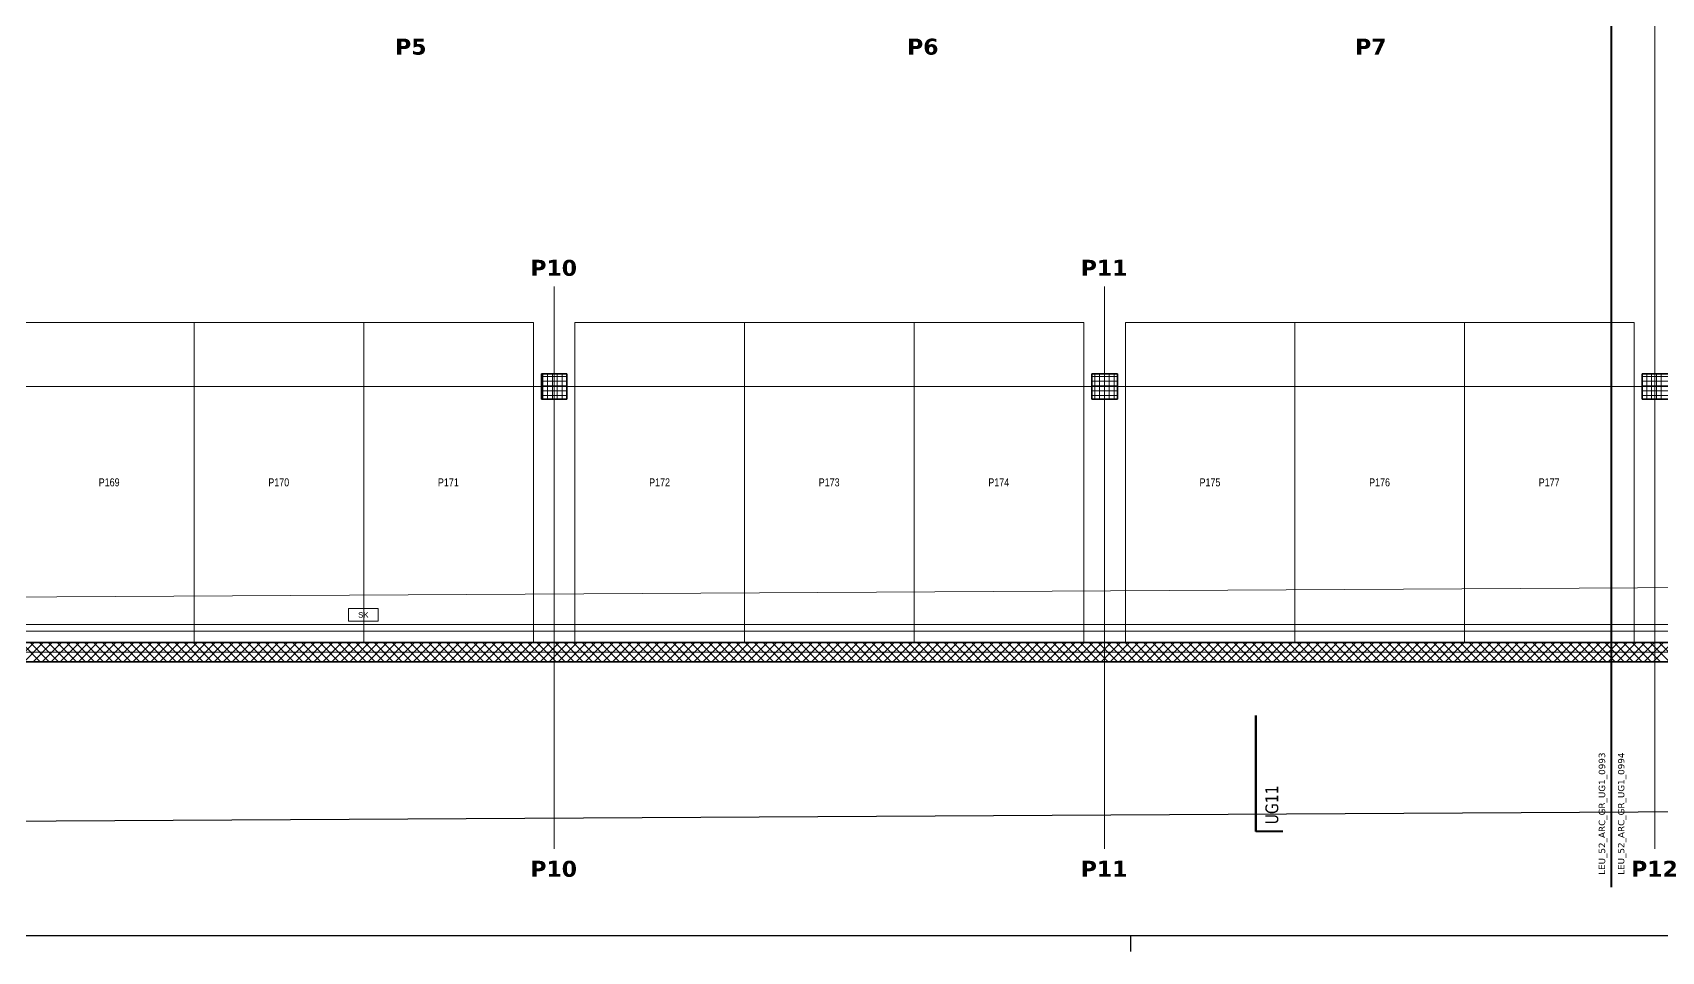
# Model space of a CAD drawing. Extents: x -1907 to 937, y -179 to 966.
# Drawn here: x -1411 to -902, y -179 to 108 of the extents above; entities that cross this region are included whole.
import ezdxf
from ezdxf.lldxf.tags import DXFTag

# ---------------------------------------------------------------- set-up
doc = ezdxf.new("R2010")
doc.units = 0
doc.layers.get('0').update_dxf_attribs({"lineweight": 13})
for name, color, linetype, lineweight, true_color in [('A-____-MATC-OTLN', 7, 'Strichpunkt - Mittel', 40, 0x0080ff), ('A-DETL-____-OTLN', 5, 'Continuous', 9, 0x0000ff), ('C-PROP-LINE-OTLN', 7, '_Grundgrenze_', 25, 0x800000), ('EL01_WAN_Schlaufkasten', 1, 'Continuous', 13, 0xff0000), ('G-____-____-SYMB', 7, 'Strichpunkt - Weit', 5, 0x008080), ('S-GRID-____-IDEN', 7, 'Continuous', 9, 0x5555aa)]:
    doc.layers.add(name, color=color, linetype=linetype, lineweight=lineweight, true_color=true_color)
for name, color, linetype, lineweight in [('A-FLOR-____-OTLN', 7, 'Continuous', 9), ('A-WALL-____-MCUT', 7, 'Continuous', 35), ('A-WALL-____-PATT', 7, 'Continuous', 35), ('C-PRKG-____-IDEN', 7, 'Continuous', 5), ('C-PRKG-____-OTLN', 7, 'Continuous', 9), ('S-COLS-____-MCUT', 7, 'Continuous', 35), ('S-COLS-____-OTLN', 7, 'Continuous', 9), ('S-GRID-____-OTLN', 7, 'Continuous', 5)]:
    doc.layers.add(name, color=color, linetype=linetype, lineweight=lineweight)
doc.styles.get("Standard").update_dxf_attribs({"font": 'arial.ttf'})
tags = doc.linetypes.add('_Grundgrenze_', pattern=[0.45, 0.2, -0.05, 0.05, -0.05, 0.05, -0.05]).pattern_tags.tags
tags[14:15] = [DXFTag(74, 4), DXFTag(75, 0), DXFTag(340, '0'), DXFTag(46, 1.0), DXFTag(50, 0.0), DXFTag(44, 0.0), DXFTag(45, 0.0)]
tags[12:13] = [DXFTag(74, 4), DXFTag(75, 0), DXFTag(340, '0'), DXFTag(46, 1.0), DXFTag(50, 0.0), DXFTag(44, 0.0), DXFTag(45, 0.0)]
tags[10:11] = [DXFTag(74, 4), DXFTag(75, 0), DXFTag(340, '0'), DXFTag(46, 1.0), DXFTag(50, 0.0), DXFTag(44, 0.0), DXFTag(45, 0.0)]
tags[8:9] = [DXFTag(74, 4), DXFTag(75, 0), DXFTag(340, '0'), DXFTag(46, 1.0), DXFTag(50, 0.0), DXFTag(44, 0.0), DXFTag(45, 0.0)]
tags[6:7] = [DXFTag(74, 4), DXFTag(75, 0), DXFTag(340, '0'), DXFTag(46, 1.0), DXFTag(50, 0.0), DXFTag(44, 0.0), DXFTag(45, 0.0)]
tags[4:5] = [DXFTag(74, 4), DXFTag(75, 0), DXFTag(340, '0'), DXFTag(46, 1.0), DXFTag(50, 0.0), DXFTag(44, 0.0), DXFTag(45, 0.0)]
tags = doc.linetypes.add('_Rasterlinie_', pattern=[0.375, 0.2, -0.05, 0.075, -0.05]).pattern_tags.tags
tags[10:11] = [DXFTag(74, 4), DXFTag(75, 0), DXFTag(340, '0'), DXFTag(46, 1.0), DXFTag(50, 0.0), DXFTag(44, 0.0), DXFTag(45, 0.0)]
tags[8:9] = [DXFTag(74, 4), DXFTag(75, 0), DXFTag(340, '0'), DXFTag(46, 1.0), DXFTag(50, 0.0), DXFTag(44, 0.0), DXFTag(45, 0.0)]
tags[6:7] = [DXFTag(74, 4), DXFTag(75, 0), DXFTag(340, '0'), DXFTag(46, 1.0), DXFTag(50, 0.0), DXFTag(44, 0.0), DXFTag(45, 0.0)]
tags[4:5] = [DXFTag(74, 4), DXFTag(75, 0), DXFTag(340, '0'), DXFTag(46, 1.0), DXFTag(50, 0.0), DXFTag(44, 0.0), DXFTag(45, 0.0)]
tags = doc.linetypes.add('_Schnittlinie_', pattern=[0.3, 0.15, -0.05, 0.05, -0.05]).pattern_tags.tags
tags[10:11] = [DXFTag(74, 4), DXFTag(75, 0), DXFTag(340, '0'), DXFTag(46, 1.0), DXFTag(50, 0.0), DXFTag(44, 0.0), DXFTag(45, 0.0)]
tags[8:9] = [DXFTag(74, 4), DXFTag(75, 0), DXFTag(340, '0'), DXFTag(46, 1.0), DXFTag(50, 0.0), DXFTag(44, 0.0), DXFTag(45, 0.0)]
tags[6:7] = [DXFTag(74, 4), DXFTag(75, 0), DXFTag(340, '0'), DXFTag(46, 1.0), DXFTag(50, 0.0), DXFTag(44, 0.0), DXFTag(45, 0.0)]
tags[4:5] = [DXFTag(74, 4), DXFTag(75, 0), DXFTag(340, '0'), DXFTag(46, 1.0), DXFTag(50, 0.0), DXFTag(44, 0.0), DXFTag(45, 0.0)]
tags = doc.linetypes.add('_Strichliert - Fein_', pattern=[0.15, 0.1, -0.05]).pattern_tags.tags
tags[6:7] = [DXFTag(74, 4), DXFTag(75, 0), DXFTag(340, '0'), DXFTag(46, 1.0), DXFTag(50, 0.0), DXFTag(44, 0.0), DXFTag(45, 0.0)]
tags[4:5] = [DXFTag(74, 4), DXFTag(75, 0), DXFTag(340, '0'), DXFTag(46, 1.0), DXFTag(50, 0.0), DXFTag(44, 0.0), DXFTag(45, 0.0)]
tags = doc.linetypes.add('Gestrichelt', pattern=[0.1, 0.05, -0.05]).pattern_tags.tags
tags[6:7] = [DXFTag(74, 4), DXFTag(75, 0), DXFTag(340, '0'), DXFTag(46, 1.0), DXFTag(50, 0.0), DXFTag(44, 0.0), DXFTag(45, 0.0)]
tags[4:5] = [DXFTag(74, 4), DXFTag(75, 0), DXFTag(340, '0'), DXFTag(46, 1.0), DXFTag(50, 0.0), DXFTag(44, 0.0), DXFTag(45, 0.0)]
tags = doc.linetypes.add('Strichpunkt - Mittel', pattern=[0.35, 0.15, -0.1, 0, -0.1]).pattern_tags.tags
tags[10:11] = [DXFTag(74, 4), DXFTag(75, 0), DXFTag(340, '0'), DXFTag(46, 1.0), DXFTag(50, 0.0), DXFTag(44, 0.0), DXFTag(45, 0.0)]
tags[8:9] = [DXFTag(74, 4), DXFTag(75, 0), DXFTag(340, '0'), DXFTag(46, 1.0), DXFTag(50, 0.0), DXFTag(44, 0.0), DXFTag(45, 0.0)]
tags[6:7] = [DXFTag(74, 4), DXFTag(75, 0), DXFTag(340, '0'), DXFTag(46, 1.0), DXFTag(50, 0.0), DXFTag(44, 0.0), DXFTag(45, 0.0)]
tags[4:5] = [DXFTag(74, 4), DXFTag(75, 0), DXFTag(340, '0'), DXFTag(46, 1.0), DXFTag(50, 0.0), DXFTag(44, 0.0), DXFTag(45, 0.0)]
tags = doc.linetypes.add('Strichpunkt - Weit', pattern=[0.5, 0.2, -0.15, 0, -0.15]).pattern_tags.tags
tags[10:11] = [DXFTag(74, 4), DXFTag(75, 0), DXFTag(340, '0'), DXFTag(46, 1.0), DXFTag(50, 0.0), DXFTag(44, 0.0), DXFTag(45, 0.0)]
tags[8:9] = [DXFTag(74, 4), DXFTag(75, 0), DXFTag(340, '0'), DXFTag(46, 1.0), DXFTag(50, 0.0), DXFTag(44, 0.0), DXFTag(45, 0.0)]
tags[6:7] = [DXFTag(74, 4), DXFTag(75, 0), DXFTag(340, '0'), DXFTag(46, 1.0), DXFTag(50, 0.0), DXFTag(44, 0.0), DXFTag(45, 0.0)]
tags[4:5] = [DXFTag(74, 4), DXFTag(75, 0), DXFTag(340, '0'), DXFTag(46, 1.0), DXFTag(50, 0.0), DXFTag(44, 0.0), DXFTag(45, 0.0)]

# ---------------------------------------------------------------- blocks, each defined once
blk = doc.blocks.new('Referenz-A0UJ2810XE', base_point=(-1920.13, -159.41))
at = {"layer": 'A-____-MATC-OTLN', "color": 0, "linetype": 'Strichpunkt - Mittel', "ltscale": 0.4}
blk.add_line((-917.26, 950.47), (-917.26, -159.41), dxfattribs=at)
at = {"layer": 'A-DETL-____-OTLN', "color": 0, "linetype": '_Strichliert - Fein_', "ltscale": 0.13}
blk.add_line((-1774.68, -70.71), (318.78, -58.97), dxfattribs=at)
at = {"layer": 'A-DETL-____-OTLN', "color": 0, "linetype": 'Gestrichelt', "ltscale": 0.13}
blk.add_line((-613.06, -77.35), (-1663.26, -77.35), dxfattribs=at)
at = {"layer": 'A-FLOR-____-OTLN', "color": 0, "linetype": 'Continuous', "ltscale": 0.13}
blk.add_line((-1663.26, -79.36), (-725.06, -79.36), dxfattribs=at)
at = {"layer": 'A-WALL-____-MCUT', "color": 0, "linetype": 'Continuous', "ltscale": 0.35}
for p, q in [((-613.06, -82.95), (-1663.26, -82.95)), ((-1808.26, -88.95), (256.94, -88.95))]:
    blk.add_line(p, q, dxfattribs=at)
at = {"layer": 'A-WALL-____-PATT', "color": 0, "linetype": 'Continuous', "lineweight": 9, "ltscale": 0.13}
for p, q in [((-1416.04, -88.95), (-1410.04, -82.95)), ((-1408.16, -88.95), (-1414.16, -82.95)), ((-1413.21, -88.95), (-1407.21, -82.95)), ((-1405.33, -88.95), (-1411.33, -82.95)), ((-1410.39, -88.95), (-1404.39, -82.95)), ((-1402.5, -88.95), (-1408.5, -82.95)), ((-1407.56, -88.95), (-1401.56, -82.95)), ((-1399.67, -88.95), (-1405.67, -82.95)), ((-1404.73, -88.95), (-1398.73, -82.95)), ((-1396.84, -88.95), (-1402.84, -82.95)), ((-1401.9, -88.95), (-1395.9, -82.95)), ((-1394.01, -88.95), (-1400.01, -82.95)), ((-1399.07, -88.95), (-1393.07, -82.95)), ((-1391.18, -88.95), (-1397.18, -82.95)), ((-1396.24, -88.95), (-1390.24, -82.95)), ((-1388.36, -88.95), (-1394.36, -82.95)), ((-1393.42, -88.95), (-1387.42, -82.95)), ((-1385.53, -88.95), (-1391.53, -82.95)), ((-1390.59, -88.95), (-1384.59, -82.95)), ((-1382.7, -88.95), (-1388.7, -82.95)), ((-1387.76, -88.95), (-1381.76, -82.95)), ((-1379.87, -88.95), (-1385.87, -82.95)), ((-1384.93, -88.95), (-1378.93, -82.95)), ((-1377.04, -88.95), (-1383.04, -82.95)), ((-1382.1, -88.95), (-1376.1, -82.95)), ((-1374.21, -88.95), (-1380.21, -82.95)), ((-1379.27, -88.95), (-1373.27, -82.95)), ((-1371.39, -88.95), (-1377.39, -82.95)), ((-1376.45, -88.95), (-1370.45, -82.95)), ((-1368.56, -88.95), (-1374.56, -82.95)), ((-1373.62, -88.95), (-1367.62, -82.95)), ((-1365.73, -88.95), (-1371.73, -82.95)), ((-1370.79, -88.95), (-1364.79, -82.95)), ((-1362.9, -88.95), (-1368.9, -82.95)), ((-1367.96, -88.95), (-1361.96, -82.95)), ((-1360.07, -88.95), (-1366.07, -82.95)), ((-1365.13, -88.95), (-1359.13, -82.95)), ((-1357.24, -88.95), (-1363.24, -82.95)), ((-1362.3, -88.95), (-1356.3, -82.95)), ((-1354.42, -88.95), (-1360.42, -82.95)), ((-1359.47, -88.95), (-1353.47, -82.95)), ((-1351.59, -88.95), (-1357.59, -82.95)), ((-1356.65, -88.95), (-1350.65, -82.95)), ((-1348.76, -88.95), (-1354.76, -82.95)), ((-1353.82, -88.95), (-1347.82, -82.95)), ((-1345.93, -88.95), (-1351.93, -82.95)), ((-1350.99, -88.95), (-1344.99, -82.95)), ((-1343.1, -88.95), (-1349.1, -82.95)), ((-1348.16, -88.95), (-1342.16, -82.95)), ((-1340.27, -88.95), (-1346.27, -82.95)), ((-1345.33, -88.95), (-1339.33, -82.95)), ((-1337.44, -88.95), (-1343.44, -82.95)), ((-1342.5, -88.95), (-1336.5, -82.95)), ((-1334.62, -88.95), (-1340.62, -82.95)), ((-1339.68, -88.95), (-1333.68, -82.95)), ((-1331.79, -88.95), (-1337.79, -82.95)), ((-1336.85, -88.95), (-1330.85, -82.95)), ((-1328.96, -88.95), (-1334.96, -82.95)), ((-1334.02, -88.95), (-1328.02, -82.95)), ((-1326.13, -88.95), (-1332.13, -82.95)), ((-1331.19, -88.95), (-1325.19, -82.95)), ((-1323.3, -88.95), (-1329.3, -82.95)), ((-1328.36, -88.95), (-1322.36, -82.95)), ((-1320.47, -88.95), (-1326.47, -82.95)), ((-1325.53, -88.95), (-1319.53, -82.95)), ((-1317.65, -88.95), (-1323.65, -82.95)), ((-1322.71, -88.95), (-1316.71, -82.95)), ((-1314.82, -88.95), (-1320.82, -82.95)), ((-1319.88, -88.95), (-1313.88, -82.95)), ((-1311.99, -88.95), (-1317.99, -82.95)), ((-1317.05, -88.95), (-1311.05, -82.95)), ((-1309.16, -88.95), (-1315.16, -82.95)), ((-1314.22, -88.95), (-1308.22, -82.95)), ((-1306.33, -88.95), (-1312.33, -82.95)), ((-1311.39, -88.95), (-1305.39, -82.95)), ((-1303.5, -88.95), (-1309.5, -82.95)), ((-1308.56, -88.95), (-1302.56, -82.95)), ((-1300.68, -88.95), (-1306.68, -82.95)), ((-1305.73, -88.95), (-1299.73, -82.95)), ((-1297.85, -88.95), (-1303.85, -82.95)), ((-1302.91, -88.95), (-1296.91, -82.95)), ((-1295.02, -88.95), (-1301.02, -82.95)), ((-1300.08, -88.95), (-1294.08, -82.95)), ((-1292.19, -88.95), (-1298.19, -82.95)), ((-1297.25, -88.95), (-1291.25, -82.95)), ((-1289.36, -88.95), (-1295.36, -82.95)), ((-1294.42, -88.95), (-1288.42, -82.95)), ((-1286.53, -88.95), (-1292.53, -82.95)), ((-1291.59, -88.95), (-1285.59, -82.95)), ((-1283.7, -88.95), (-1289.7, -82.95)), ((-1288.76, -88.95), (-1282.76, -82.95)), ((-1280.88, -88.95), (-1286.88, -82.95)), ((-1285.94, -88.95), (-1279.94, -82.95)), ((-1278.05, -88.95), (-1284.05, -82.95)), ((-1283.11, -88.95), (-1277.11, -82.95)), ((-1275.22, -88.95), (-1281.22, -82.95)), ((-1280.28, -88.95), (-1274.28, -82.95)), ((-1272.39, -88.95), (-1278.39, -82.95)), ((-1277.45, -88.95), (-1271.45, -82.95)), ((-1269.56, -88.95), (-1275.56, -82.95)), ((-1274.62, -88.95), (-1268.62, -82.95)), ((-1266.73, -88.95), (-1272.73, -82.95)), ((-1271.79, -88.95), (-1265.79, -82.95)), ((-1263.91, -88.95), (-1269.91, -82.95)), ((-1268.97, -88.95), (-1262.97, -82.95)), ((-1261.08, -88.95), (-1267.08, -82.95)), ((-1266.14, -88.95), (-1260.14, -82.95)), ((-1258.25, -88.95), (-1264.25, -82.95)), ((-1263.31, -88.95), (-1257.31, -82.95)), ((-1255.42, -88.95), (-1261.42, -82.95)), ((-1260.48, -88.95), (-1254.48, -82.95)), ((-1252.59, -88.95), (-1258.59, -82.95)), ((-1257.65, -88.95), (-1251.65, -82.95)), ((-1249.76, -88.95), (-1255.76, -82.95)), ((-1254.82, -88.95), (-1248.82, -82.95)), ((-1246.94, -88.95), (-1252.94, -82.95)), ((-1251.99, -88.95), (-1245.99, -82.95)), ((-1244.11, -88.95), (-1250.11, -82.95)), ((-1249.17, -88.95), (-1243.17, -82.95)), ((-1241.28, -88.95), (-1247.28, -82.95)), ((-1246.34, -88.95), (-1240.34, -82.95)), ((-1238.45, -88.95), (-1244.45, -82.95)), ((-1243.51, -88.95), (-1237.51, -82.95)), ((-1235.62, -88.95), (-1241.62, -82.95)), ((-1240.68, -88.95), (-1234.68, -82.95)), ((-1232.79, -88.95), (-1238.79, -82.95)), ((-1237.85, -88.95), (-1231.85, -82.95)), ((-1229.96, -88.95), (-1235.96, -82.95)), ((-1235.02, -88.95), (-1229.02, -82.95)), ((-1227.14, -88.95), (-1233.14, -82.95)), ((-1232.2, -88.95), (-1226.2, -82.95)), ((-1224.31, -88.95), (-1230.31, -82.95)), ((-1229.37, -88.95), (-1223.37, -82.95)), ((-1221.48, -88.95), (-1227.48, -82.95)), ((-1226.54, -88.95), (-1220.54, -82.95)), ((-1218.65, -88.95), (-1224.65, -82.95)), ((-1223.71, -88.95), (-1217.71, -82.95)), ((-1215.82, -88.95), (-1221.82, -82.95)), ((-1220.88, -88.95), (-1214.88, -82.95)), ((-1212.99, -88.95), (-1218.99, -82.95)), ((-1218.05, -88.95), (-1212.05, -82.95)), ((-1210.17, -88.95), (-1216.17, -82.95)), ((-1215.22, -88.95), (-1209.22, -82.95)), ((-1207.34, -88.95), (-1213.34, -82.95)), ((-1212.4, -88.95), (-1206.4, -82.95)), ((-1204.51, -88.95), (-1210.51, -82.95)), ((-1209.57, -88.95), (-1203.57, -82.95)), ((-1201.68, -88.95), (-1207.68, -82.95)), ((-1206.74, -88.95), (-1200.74, -82.95)), ((-1198.85, -88.95), (-1204.85, -82.95)), ((-1203.91, -88.95), (-1197.91, -82.95)), ((-1196.02, -88.95), (-1202.02, -82.95)), ((-1201.08, -88.95), (-1195.08, -82.95)), ((-1193.19, -88.95), (-1199.19, -82.95)), ((-1198.25, -88.95), (-1192.25, -82.95)), ((-1190.37, -88.95), (-1196.37, -82.95)), ((-1195.43, -88.95), (-1189.43, -82.95)), ((-1187.54, -88.95), (-1193.54, -82.95)), ((-1192.6, -88.95), (-1186.6, -82.95)), ((-1184.71, -88.95), (-1190.71, -82.95)), ((-1189.77, -88.95), (-1183.77, -82.95)), ((-1181.88, -88.95), (-1187.88, -82.95)), ((-1186.94, -88.95), (-1180.94, -82.95)), ((-1179.05, -88.95), (-1185.05, -82.95)), ((-1184.11, -88.95), (-1178.11, -82.95)), ((-1176.22, -88.95), (-1182.22, -82.95)), ((-1181.28, -88.95), (-1175.28, -82.95)), ((-1173.4, -88.95), (-1179.4, -82.95)), ((-1178.46, -88.95), (-1172.46, -82.95)), ((-1170.57, -88.95), (-1176.57, -82.95)), ((-1175.63, -88.95), (-1169.63, -82.95)), ((-1167.74, -88.95), (-1173.74, -82.95)), ((-1172.8, -88.95), (-1166.8, -82.95)), ((-1164.91, -88.95), (-1170.91, -82.95)), ((-1169.97, -88.95), (-1163.97, -82.95)), ((-1162.08, -88.95), (-1168.08, -82.95)), ((-1167.14, -88.95), (-1161.14, -82.95)), ((-1159.25, -88.95), (-1165.25, -82.95)), ((-1164.31, -88.95), (-1158.31, -82.95)), ((-1156.43, -88.95), (-1162.43, -82.95)), ((-1161.48, -88.95), (-1155.48, -82.95)), ((-1153.6, -88.95), (-1159.6, -82.95)), ((-1158.66, -88.95), (-1152.66, -82.95)), ((-1150.77, -88.95), (-1156.77, -82.95)), ((-1155.83, -88.95), (-1149.83, -82.95)), ((-1147.94, -88.95), (-1153.94, -82.95)), ((-1153, -88.95), (-1147, -82.95)), ((-1145.11, -88.95), (-1151.11, -82.95)), ((-1150.17, -88.95), (-1144.17, -82.95)), ((-1142.28, -88.95), (-1148.28, -82.95)), ((-1147.34, -88.95), (-1141.34, -82.95)), ((-1139.45, -88.95), (-1145.45, -82.95)), ((-1144.51, -88.95), (-1138.51, -82.95)), ((-1136.63, -88.95), (-1142.63, -82.95)), ((-1141.69, -88.95), (-1135.69, -82.95)), ((-1133.8, -88.95), (-1139.8, -82.95)), ((-1138.86, -88.95), (-1132.86, -82.95)), ((-1130.97, -88.95), (-1136.97, -82.95)), ((-1136.03, -88.95), (-1130.03, -82.95)), ((-1128.14, -88.95), (-1134.14, -82.95)), ((-1133.2, -88.95), (-1127.2, -82.95)), ((-1125.31, -88.95), (-1131.31, -82.95)), ((-1130.37, -88.95), (-1124.37, -82.95)), ((-1122.48, -88.95), (-1128.48, -82.95)), ((-1127.54, -88.95), (-1121.54, -82.95)), ((-1119.66, -88.95), (-1125.66, -82.95)), ((-1124.72, -88.95), (-1118.72, -82.95)), ((-1116.83, -88.95), (-1122.83, -82.95)), ((-1121.89, -88.95), (-1115.89, -82.95)), ((-1114, -88.95), (-1120, -82.95)), ((-1119.06, -88.95), (-1113.06, -82.95)), ((-1111.17, -88.95), (-1117.17, -82.95)), ((-1116.23, -88.95), (-1110.23, -82.95)), ((-1108.34, -88.95), (-1114.34, -82.95)), ((-1113.4, -88.95), (-1107.4, -82.95)), ((-1105.51, -88.95), (-1111.51, -82.95)), ((-1110.57, -88.95), (-1104.57, -82.95)), ((-1102.69, -88.95), (-1108.69, -82.95)), ((-1107.74, -88.95), (-1101.74, -82.95)), ((-1099.86, -88.95), (-1105.86, -82.95)), ((-1104.92, -88.95), (-1098.92, -82.95)), ((-1097.03, -88.95), (-1103.03, -82.95)), ((-1102.09, -88.95), (-1096.09, -82.95)), ((-1094.2, -88.95), (-1100.2, -82.95)), ((-1099.26, -88.95), (-1093.26, -82.95)), ((-1091.37, -88.95), (-1097.37, -82.95)), ((-1096.43, -88.95), (-1090.43, -82.95)), ((-1088.54, -88.95), (-1094.54, -82.95)), ((-1093.6, -88.95), (-1087.6, -82.95)), ((-1085.71, -88.95), (-1091.71, -82.95)), ((-1090.77, -88.95), (-1084.77, -82.95)), ((-1082.89, -88.95), (-1088.89, -82.95)), ((-1087.95, -88.95), (-1081.95, -82.95)), ((-1080.06, -88.95), (-1086.06, -82.95)), ((-1085.12, -88.95), (-1079.12, -82.95)), ((-1077.23, -88.95), (-1083.23, -82.95)), ((-1082.29, -88.95), (-1076.29, -82.95)), ((-1074.4, -88.95), (-1080.4, -82.95)), ((-1079.46, -88.95), (-1073.46, -82.95)), ((-1071.57, -88.95), (-1077.57, -82.95)), ((-1076.63, -88.95), (-1070.63, -82.95)), ((-1068.74, -88.95), (-1074.74, -82.95)), ((-1073.8, -88.95), (-1067.8, -82.95)), ((-1065.92, -88.95), (-1071.92, -82.95)), ((-1070.98, -88.95), (-1064.98, -82.95)), ((-1063.09, -88.95), (-1069.09, -82.95)), ((-1068.15, -88.95), (-1062.15, -82.95)), ((-1060.26, -88.95), (-1066.26, -82.95)), ((-1065.32, -88.95), (-1059.32, -82.95)), ((-1057.43, -88.95), (-1063.43, -82.95)), ((-1062.49, -88.95), (-1056.49, -82.95)), ((-1054.6, -88.95), (-1060.6, -82.95)), ((-1059.66, -88.95), (-1053.66, -82.95)), ((-1051.77, -88.95), (-1057.77, -82.95)), ((-1056.83, -88.95), (-1050.83, -82.95)), ((-1048.95, -88.95), (-1054.95, -82.95)), ((-1054, -88.95), (-1048, -82.95)), ((-1046.12, -88.95), (-1052.12, -82.95)), ((-1051.18, -88.95), (-1045.18, -82.95)), ((-1043.29, -88.95), (-1049.29, -82.95)), ((-1048.35, -88.95), (-1042.35, -82.95)), ((-1040.46, -88.95), (-1046.46, -82.95)), ((-1045.52, -88.95), (-1039.52, -82.95)), ((-1037.63, -88.95), (-1043.63, -82.95)), ((-1042.69, -88.95), (-1036.69, -82.95)), ((-1034.8, -88.95), (-1040.8, -82.95)), ((-1039.86, -88.95), (-1033.86, -82.95)), ((-1031.97, -88.95), (-1037.97, -82.95)), ((-1037.03, -88.95), (-1031.03, -82.95)), ((-1029.15, -88.95), (-1035.15, -82.95)), ((-1034.21, -88.95), (-1028.21, -82.95)), ((-1026.32, -88.95), (-1032.32, -82.95)), ((-1031.38, -88.95), (-1025.38, -82.95)), ((-1023.49, -88.95), (-1029.49, -82.95)), ((-1028.55, -88.95), (-1022.55, -82.95)), ((-1020.66, -88.95), (-1026.66, -82.95)), ((-1025.72, -88.95), (-1019.72, -82.95)), ((-1017.83, -88.95), (-1023.83, -82.95)), ((-1022.89, -88.95), (-1016.89, -82.95)), ((-1015, -88.95), (-1021, -82.95)), ((-1020.06, -88.95), (-1014.06, -82.95)), ((-1012.18, -88.95), (-1018.18, -82.95)), ((-1017.23, -88.95), (-1011.23, -82.95)), ((-1009.35, -88.95), (-1015.35, -82.95)), ((-1014.41, -88.95), (-1008.41, -82.95)), ((-1006.52, -88.95), (-1012.52, -82.95)), ((-1011.58, -88.95), (-1005.58, -82.95)), ((-1003.69, -88.95), (-1009.69, -82.95)), ((-1008.75, -88.95), (-1002.75, -82.95)), ((-1000.86, -88.95), (-1006.86, -82.95)), ((-1005.92, -88.95), (-999.92, -82.95)), ((-998.03, -88.95), (-1004.03, -82.95)), ((-1003.09, -88.95), (-997.09, -82.95)), ((-995.21, -88.95), (-1001.21, -82.95)), ((-1000.26, -88.95), (-994.26, -82.95)), ((-992.38, -88.95), (-998.38, -82.95)), ((-997.44, -88.95), (-991.44, -82.95)), ((-989.55, -88.95), (-995.55, -82.95)), ((-994.61, -88.95), (-988.61, -82.95)), ((-986.72, -88.95), (-992.72, -82.95)), ((-991.78, -88.95), (-985.78, -82.95)), ((-983.89, -88.95), (-989.89, -82.95)), ((-988.95, -88.95), (-982.95, -82.95)), ((-981.06, -88.95), (-987.06, -82.95)), ((-986.12, -88.95), (-980.12, -82.95)), ((-978.23, -88.95), (-984.23, -82.95)), ((-983.29, -88.95), (-977.29, -82.95)), ((-975.41, -88.95), (-981.41, -82.95)), ((-980.47, -88.95), (-974.47, -82.95)), ((-972.58, -88.95), (-978.58, -82.95)), ((-977.64, -88.95), (-971.64, -82.95)), ((-969.75, -88.95), (-975.75, -82.95)), ((-974.81, -88.95), (-968.81, -82.95)), ((-966.92, -88.95), (-972.92, -82.95)), ((-971.98, -88.95), (-965.98, -82.95)), ((-964.09, -88.95), (-970.09, -82.95)), ((-969.15, -88.95), (-963.15, -82.95)), ((-961.26, -88.95), (-967.26, -82.95)), ((-966.32, -88.95), (-960.32, -82.95)), ((-958.44, -88.95), (-964.44, -82.95)), ((-963.49, -88.95), (-957.49, -82.95)), ((-955.61, -88.95), (-961.61, -82.95)), ((-960.67, -88.95), (-954.67, -82.95)), ((-952.78, -88.95), (-958.78, -82.95)), ((-957.84, -88.95), (-951.84, -82.95)), ((-949.95, -88.95), (-955.95, -82.95)), ((-955.01, -88.95), (-949.01, -82.95)), ((-947.12, -88.95), (-953.12, -82.95)), ((-952.18, -88.95), (-946.18, -82.95)), ((-944.29, -88.95), (-950.29, -82.95)), ((-949.35, -88.95), (-943.35, -82.95)), ((-941.46, -88.95), (-947.46, -82.95)), ((-946.52, -88.95), (-940.52, -82.95)), ((-938.64, -88.95), (-944.64, -82.95)), ((-943.7, -88.95), (-937.7, -82.95)), ((-935.81, -88.95), (-941.81, -82.95)), ((-940.87, -88.95), (-934.87, -82.95)), ((-932.98, -88.95), (-938.98, -82.95)), ((-938.04, -88.95), (-932.04, -82.95)), ((-930.15, -88.95), (-936.15, -82.95)), ((-935.21, -88.95), (-929.21, -82.95)), ((-927.32, -88.95), (-933.32, -82.95)), ((-932.38, -88.95), (-926.38, -82.95)), ((-924.49, -88.95), (-930.49, -82.95)), ((-929.55, -88.95), (-923.55, -82.95)), ((-921.67, -88.95), (-927.67, -82.95)), ((-926.73, -88.95), (-920.73, -82.95)), ((-918.84, -88.95), (-924.84, -82.95)), ((-923.9, -88.95), (-917.9, -82.95)), ((-916.01, -88.95), (-922.01, -82.95)), ((-921.07, -88.95), (-915.07, -82.95)), ((-913.18, -88.95), (-919.18, -82.95)), ((-918.24, -88.95), (-912.24, -82.95)), ((-910.35, -88.95), (-916.35, -82.95)), ((-915.41, -88.95), (-909.41, -82.95)), ((-907.52, -88.95), (-913.52, -82.95)), ((-912.58, -88.95), (-906.58, -82.95)), ((-904.7, -88.95), (-910.7, -82.95)), ((-909.75, -88.95), (-903.75, -82.95)), ((-901.87, -88.95), (-907.87, -82.95)), ((-906.93, -88.95), (-900.93, -82.95)), ((-899.04, -88.95), (-905.04, -82.95)), ((-904.1, -88.95), (-898.1, -82.95)), ((-896.21, -88.95), (-902.21, -82.95))]:
    blk.add_line(p, q, dxfattribs=at)
at = {"layer": 'C-PRKG-____-OTLN', "color": 0, "linetype": 'Continuous', "ltscale": 0.13}
for p, q in [((-1360.06, 17.03), (-1413.06, 17.03)), ((-1360.06, 17.03), (-1413.06, 17.03)), ((-1413.06, 17.03), (-1360.06, 17.03)), ((-1307.06, 17.03), (-1360.06, 17.03)), ((-1360.06, -82.95), (-1360.06, 17.03)), ((-1307.06, 17.03), (-1360.06, 17.03)), ((-1360.06, 17.03), (-1360.06, -82.95)), ((-1360.06, -82.95), (-1360.06, 17.03)), ((-1360.06, 17.03), (-1307.06, 17.03)), ((-1360.06, 17.03), (-1360.06, 17.03)), ((-1360.06, -82.95), (-1360.06, 17.03)), ((-1360.06, -82.95), (-1360.06, 17.03)), ((-1360.06, 17.03), (-1360.06, -82.95)), ((-1360.06, 17.03), (-1360.06, 17.03)), ((-1254.06, 17.03), (-1307.06, 17.03)), ((-1307.06, -82.95), (-1307.06, 17.03)), ((-1254.06, 17.03), (-1307.06, 17.03)), ((-1307.06, 17.03), (-1307.06, -82.95)), ((-1307.06, -82.95), (-1307.06, 17.03)), ((-1307.06, 17.03), (-1254.06, 17.03)), ((-1307.06, 17.03), (-1307.06, 17.03)), ((-1307.06, -82.95), (-1307.06, 17.03)), ((-1307.06, -82.95), (-1307.06, 17.03)), ((-1307.06, 17.03), (-1307.06, -82.95)), ((-1307.06, 17.03), (-1307.06, 17.03)), ((-1254.06, -82.95), (-1254.06, 17.03)), ((-1254.06, -82.95), (-1254.06, 17.03)), ((-1254.06, 17.03), (-1254.06, -82.95)), ((-1254.06, 17.03), (-1254.06, 17.03)), ((-1188.06, 17.03), (-1241.06, 17.03)), ((-1241.06, -82.95), (-1241.06, 17.03)), ((-1188.06, 17.03), (-1241.06, 17.03)), ((-1241.06, 17.03), (-1241.06, -82.95)), ((-1241.06, -82.95), (-1241.06, 17.03)), ((-1241.06, 17.03), (-1188.06, 17.03)), ((-1241.06, 17.03), (-1241.06, 17.03)), ((-1135.06, 17.03), (-1188.06, 17.03)), ((-1188.06, -82.95), (-1188.06, 17.03)), ((-1135.06, 17.03), (-1188.06, 17.03)), ((-1188.06, 17.03), (-1188.06, -82.95)), ((-1188.06, -82.95), (-1188.06, 17.03)), ((-1188.06, 17.03), (-1135.06, 17.03)), ((-1188.06, 17.03), (-1188.06, 17.03)), ((-1188.06, -82.95), (-1188.06, 17.03)), ((-1188.06, -82.95), (-1188.06, 17.03)), ((-1188.06, 17.03), (-1188.06, -82.95)), ((-1188.06, 17.03), (-1188.06, 17.03)), ((-1082.06, 17.03), (-1135.06, 17.03)), ((-1135.06, -82.95), (-1135.06, 17.03)), ((-1082.06, 17.03), (-1135.06, 17.03)), ((-1135.06, 17.03), (-1135.06, -82.95)), ((-1135.06, -82.95), (-1135.06, 17.03)), ((-1135.06, 17.03), (-1082.06, 17.03)), ((-1135.06, 17.03), (-1135.06, 17.03)), ((-1135.06, -82.95), (-1135.06, 17.03)), ((-1135.06, -82.95), (-1135.06, 17.03)), ((-1135.06, 17.03), (-1135.06, -82.95)), ((-1135.06, 17.03), (-1135.06, 17.03)), ((-1082.06, -82.95), (-1082.06, 17.03)), ((-1082.06, -82.95), (-1082.06, 17.03)), ((-1082.06, 17.03), (-1082.06, -82.95)), ((-1082.06, 17.03), (-1082.06, 17.03)), ((-1016.06, 17.03), (-1069.06, 17.03)), ((-1069.06, -82.95), (-1069.06, 17.03)), ((-1016.06, 17.03), (-1069.06, 17.03)), ((-1069.06, 17.03), (-1069.06, -82.95)), ((-1069.06, -82.95), (-1069.06, 17.03)), ((-1069.06, 17.03), (-1016.06, 17.03)), ((-1069.06, 17.03), (-1069.06, 17.03)), ((-963.06, 17.03), (-1016.06, 17.03)), ((-1016.06, -82.95), (-1016.06, 17.03)), ((-963.06, 17.03), (-1016.06, 17.03)), ((-1016.06, 17.03), (-1016.06, -82.95)), ((-1016.06, -82.95), (-1016.06, 17.03)), ((-1016.06, 17.03), (-963.06, 17.03)), ((-1016.06, 17.03), (-1016.06, 17.03)), ((-1016.06, -82.95), (-1016.06, 17.03)), ((-1016.06, -82.95), (-1016.06, 17.03)), ((-1016.06, 17.03), (-1016.06, -82.95)), ((-1016.06, 17.03), (-1016.06, 17.03)), ((-910.06, 17.03), (-963.06, 17.03)), ((-963.06, -82.95), (-963.06, 17.03)), ((-910.06, 17.03), (-963.06, 17.03)), ((-963.06, 17.03), (-963.06, -82.95)), ((-963.06, -82.95), (-963.06, 17.03)), ((-963.06, 17.03), (-910.06, 17.03)), ((-963.06, 17.03), (-963.06, 17.03)), ((-963.06, -82.95), (-963.06, 17.03)), ((-963.06, -82.95), (-963.06, 17.03)), ((-963.06, 17.03), (-963.06, -82.95)), ((-963.06, 17.03), (-963.06, 17.03)), ((-910.06, -82.95), (-910.06, 17.03)), ((-910.06, -82.95), (-910.06, 17.03)), ((-910.06, 17.03), (-910.06, -82.95)), ((-910.06, 17.03), (-910.06, 17.03)), ((-1241.06, -82.95), (-1241.06, -82.95)), ((-1188.06, -82.95), (-1188.06, -82.95)), ((-1188.06, -82.95), (-1188.06, -82.95)), ((-1135.06, -82.95), (-1135.06, -82.95)), ((-1135.06, -82.95), (-1135.06, -82.95)), ((-1082.06, -82.95), (-1082.06, -82.95)), ((-1069.06, -82.95), (-1069.06, -82.95)), ((-1016.06, -82.95), (-1016.06, -82.95)), ((-1016.06, -82.95), (-1016.06, -82.95)), ((-963.06, -82.95), (-963.06, -82.95)), ((-963.06, -82.95), (-963.06, -82.95)), ((-910.06, -82.95), (-910.06, -82.95))]:
    blk.add_line(p, q, dxfattribs=at)
at = {"layer": 'C-PROP-LINE-OTLN', "color": 0, "linetype": '_Grundgrenze_', "lineweight": -2, "ltscale": 0.25}
blk.add_line((-1838.02, -141.07), (378.68, -128.64), dxfattribs=at)
at = {"layer": 'G-____-____-SYMB', "color": 0, "linetype": '_Schnittlinie_', "lineweight": 70, "ltscale": 0.7}
blk.add_line((-1028.26, -142.01), (-1028.26, -105.72), dxfattribs=at)
at = {"layer": 'G-____-____-SYMB', "color": 0, "linetype": 'Continuous', "lineweight": 40, "ltscale": 0.4}
blk.add_line((-1019.83, -142.01), (-1028.26, -142.01), dxfattribs=at)
at = {"layer": 'S-COLS-____-MCUT', "color": 0, "linetype": 'Continuous', "ltscale": 0.35}
for p, q in [((-1243.56, 1.05), (-1251.56, 1.05)), ((-1251.56, 1.05), (-1251.56, -6.95)), ((-1243.56, -6.95), (-1243.56, 1.05)), ((-1071.56, 1.05), (-1079.56, 1.05)), ((-1079.56, 1.05), (-1079.56, -6.95)), ((-1071.56, -6.95), (-1071.56, 1.05)), ((-899.56, 1.05), (-907.56, 1.05)), ((-907.56, 1.05), (-907.56, -6.95)), ((-1251.56, -6.95), (-1243.56, -6.95)), ((-1079.56, -6.95), (-1071.56, -6.95)), ((-907.56, -6.95), (-899.56, -6.95))]:
    blk.add_line(p, q, dxfattribs=at)
at = {"layer": 'S-COLS-____-OTLN', "color": 0, "linetype": 'Continuous', "ltscale": 0.13}
for p, q in [((-1251.56, 0.22), (-1243.56, 0.22)), ((-1251.1, -6.95), (-1251.1, 1.05)), ((-1249.6, -6.95), (-1249.6, 1.05)), ((-1248.1, -6.95), (-1248.1, 1.05)), ((-1246.6, -6.95), (-1246.6, 1.05)), ((-1245.1, -6.95), (-1245.1, 1.05)), ((-1243.6, -6.95), (-1243.6, 1.05)), ((-1079.56, 0.22), (-1071.56, 0.22)), ((-1078.6, -6.95), (-1078.6, 1.05)), ((-1077.1, -6.95), (-1077.1, 1.05)), ((-1075.6, -6.95), (-1075.6, 1.05)), ((-1074.1, -6.95), (-1074.1, 1.05)), ((-1072.6, -6.95), (-1072.6, 1.05)), ((-907.56, 0.22), (-899.56, 0.22)), ((-906.1, -6.95), (-906.1, 1.05)), ((-904.6, -6.95), (-904.6, 1.05)), ((-903.1, -6.95), (-903.1, 1.05)), ((-901.6, -6.95), (-901.6, 1.05)), ((-1251.56, -1.28), (-1243.56, -1.28)), ((-1251.56, -2.78), (-1243.56, -2.78)), ((-1251.56, -4.28), (-1243.56, -4.28)), ((-1079.56, -1.28), (-1071.56, -1.28)), ((-1079.56, -2.78), (-1071.56, -2.78)), ((-1079.56, -4.28), (-1071.56, -4.28)), ((-907.56, -1.28), (-899.56, -1.28)), ((-907.56, -2.78), (-899.56, -2.78)), ((-907.56, -4.28), (-899.56, -4.28)), ((-1251.56, -5.78), (-1243.56, -5.78)), ((-1079.56, -5.78), (-1071.56, -5.78)), ((-907.56, -5.78), (-899.56, -5.78))]:
    blk.add_line(p, q, dxfattribs=at)
at = {"layer": 'S-GRID-____-OTLN', "color": 0, "linetype": '_Rasterlinie_', "ltscale": 0.13}
for p, q in [((-903.56, -147.44), (-903.56, 158.65)), ((-1247.56, -147.44), (-1247.56, 28.34)), ((-1075.56, -147.44), (-1075.56, 28.34)), ((-1873.7, -2.95), (300.93, -2.95)), ((-1873.7, -85.95), (300.93, -85.95))]:
    blk.add_line(p, q, dxfattribs=at)
at = {"layer": 'C-PRKG-____-IDEN', "color": 0, "linetype": 'Continuous', "ltscale": 0.13, "char_height": 2.5, "attachment_point": 1}
for s, insert in [('{\\W0.8;\\fArial;P169}', (-1389.89, -31.65)), ('{\\W0.8;\\fArial;P170}', (-1336.89, -31.65)), ('{\\W0.8;\\fArial;P171}', (-1283.89, -31.65)), ('{\\W0.8;\\fArial;P172}', (-1217.89, -31.65)), ('{\\W0.8;\\fArial;P173}', (-1164.89, -31.65)), ('{\\W0.8;\\fArial;P174}', (-1111.89, -31.65)), ('{\\W0.8;\\fArial;P175}', (-1045.89, -31.65)), ('{\\W0.8;\\fArial;P176}', (-992.89, -31.65)), ('{\\W0.8;\\fArial;P177}', (-939.89, -31.65))]:
    blk.add_mtext(s, dxfattribs=dict(at, insert=insert))
at = {"layer": 'G-____-____-SYMB', "color": 0, "linetype": 'Continuous', "ltscale": 0.13, "attachment_point": 1, "rotation": 90}
for s, insert, char_height in [('{\\fVerdana;LEU_52_ARC_GR_UG1_0993}', (-921.13, -155.54), 2), ('{\\fVerdana;LEU_52_ARC_GR_UG1_0994}', (-915.13, -155.54), 2), ('{\\W0.8;\\fVerdana;UG11}', (-1025.29, -139.77), 4)]:
    blk.add_mtext(s, dxfattribs=dict(at, insert=insert, char_height=char_height))
at = {"layer": 'S-GRID-____-IDEN', "color": 0, "linetype": 'Continuous', "lineweight": 5, "ltscale": 0.13, "char_height": 5, "attachment_point": 1}
for s, insert in [('{\\fVerdana|b1|i0;P5}', (-1297.26, 105.74)), ('{\\fVerdana|b1|i0;P6}', (-1137.26, 105.74)), ('{\\fVerdana|b1|i0;P7}', (-997.26, 105.74)), ('{\\fVerdana|b1|i0;P10}', (-1255, 36.63)), ('{\\fVerdana|b1|i0;P11}', (-1083, 36.63)), ('{\\fVerdana|b1|i0;P10}', (-1255, -151.15)), ('{\\fVerdana|b1|i0;P11}', (-1083, -151.15)), ('{\\fVerdana|b1|i0;P12}', (-911, -151.15))]:
    blk.add_mtext(s, dxfattribs=dict(at, insert=insert))
blk = doc.blocks.new('Schlaufkasten Decke (multi)-A0UJ289EXE', base_point=(-1311.88, -76.31))
at = {"color": 0, "linetype": 'ByBlock', "lineweight": -2, "ltscale": 0.13}
for p, q in [((-1311.88, -76.31), (-1311.88, -72.31)), ((-1311.88, -72.31), (-1302.6, -72.31)), ((-1302.6, -76.31), (-1311.88, -76.31)), ((-1302.6, -72.31), (-1302.6, -76.31))]:
    blk.add_line(p, q, dxfattribs=at)
at = {"color": 0, "linetype": 'ByBlock', "lineweight": -2, "ltscale": 0.13, "insert": (-1308.82, -73.43), "char_height": 1.76, "attachment_point": 1}
blk.add_mtext('{\\fArial;SK}', dxfattribs=at)

msp = doc.modelspace()

# ---------------------------------------------------------------- linework, layer by layer
at = {"color": 0, "linetype": 'ByBlock', "lineweight": -2, "ltscale": 0.13}
for p, q in [((-1902.42, -174.47), (607.58, -174.47)), ((-1067.42, -174.47), (-1067.42, -179.47))]:
    msp.add_line(p, q, dxfattribs=at)

# ---------------------------------------------------------------- block references
at = {"color": 9, "lineweight": 25, "ltscale": 0.25, "true_color": 0xc0c0c0}
msp.add_blockref('Referenz-A0UJ2810XE', (-1920.13, -159.41), dxfattribs=at)
at = {"layer": 'EL01_WAN_Schlaufkasten', "ltscale": 0.13}
msp.add_blockref('Schlaufkasten Decke (multi)-A0UJ289EXE', (-1311.88, -76.31), dxfattribs=at)

doc.saveas('drawing.dxf')
